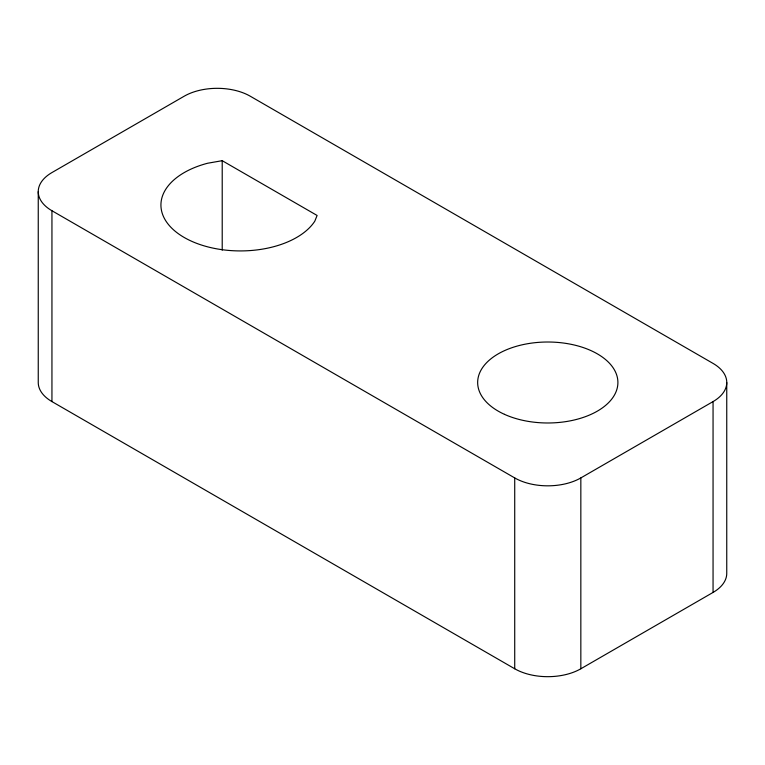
<?xml version="1.0" encoding="UTF-8"?>
<svg xmlns="http://www.w3.org/2000/svg" width="765" height="765" viewBox="0 0 765 765"><rect width="100%" height="100%" fill="white"/><g stroke="black" fill="none" stroke-linecap="round" stroke-linejoin="round"><path stroke-width="1.15" d="M51.944 210.738L514.721 477.924A46.751 26.985 0 0 0 580.836 477.924L713.057 401.587A46.751 26.985 0 0 0 713.057 363.413L250.279 96.227A46.751 26.985 0 0 0 184.164 96.227L51.944 172.565A46.751 26.985 0 0 0 51.944 210.738L51.944 401.587L514.721 668.773A46.751 26.985 0 0 0 580.836 668.773L713.057 592.435A46.751 26.985 0 0 0 726.75 573.348L726.75 382.5M222.213 160.688L207.583 163.251A79.474 45.881 0 0 0 186.096 238.537A79.474 45.881 0 0 0 314.798 221.19L317.102 215.462L222.213 160.688L222.213 250.145M713.057 401.587L713.057 592.435M580.836 477.924L580.836 668.773M514.721 477.924L514.721 668.773M38.25 191.652L38.25 382.5A46.751 26.985 0 0 0 51.944 401.587M504.46 414.334A70.122 40.488 0 0 0 617.192 388.238A70.122 40.488 0 0 0 521.682 344.919A70.122 40.488 0 0 0 504.46 414.334"/></g></svg>
